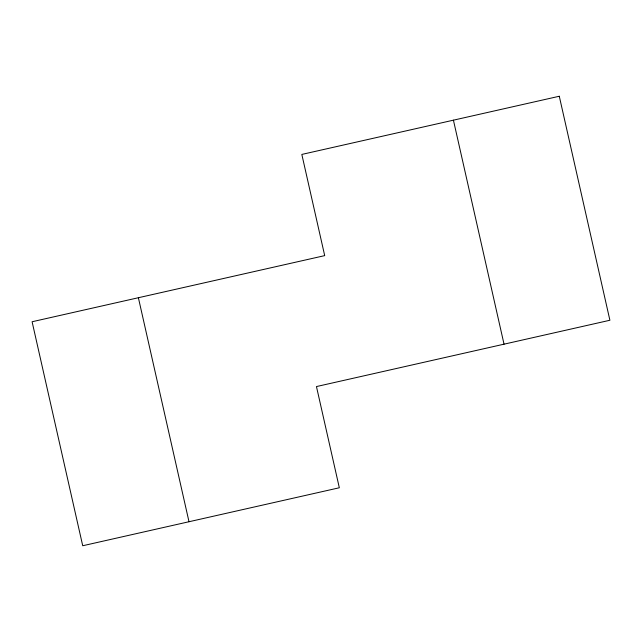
<?xml version="1.0" encoding="UTF-8"?>
<svg xmlns="http://www.w3.org/2000/svg" width="642" height="642" viewBox="0 0 642 642"><rect width="100%" height="100%" fill="white"/><g stroke="black" fill="none" stroke-linecap="round" stroke-linejoin="round"><path stroke-width="0.96" d="M453.421 120.174L504.034 344.176M138.383 297.728L189.005 521.729M559.286 96.252L301.828 154.425L324.7 255.628L32.1 321.746L82.722 545.748L339.329 487.768L316.458 386.564L609.9 320.254L559.286 96.252"/></g></svg>
